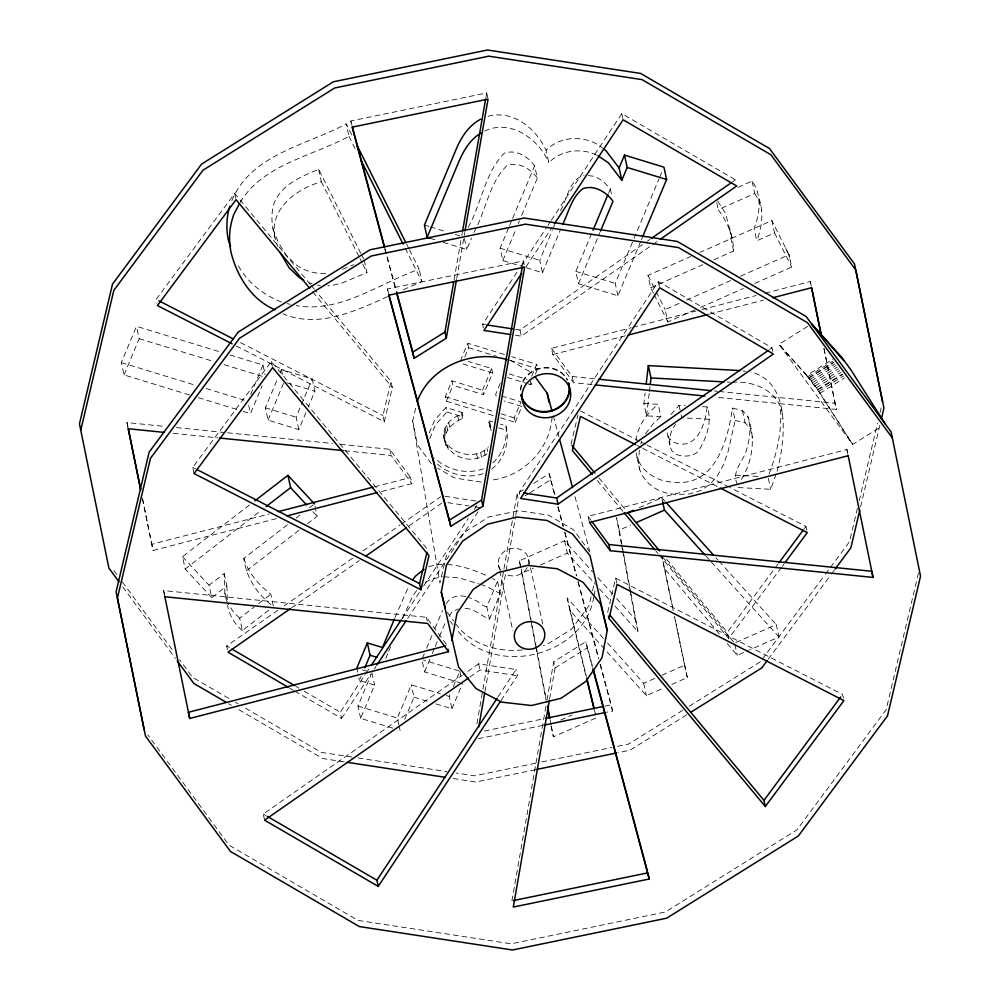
<?xml version="1.0" encoding="UTF-8"?>
<svg xmlns="http://www.w3.org/2000/svg" width="1000" height="1000" viewBox="0 0 1000 1000"><rect width="100%" height="100%" fill="white"/><g stroke="black" fill="none" stroke-linecap="round" stroke-linejoin="round"><path stroke-width="0.75" stroke-dasharray="5 3.75" d="M738.025 187.375L752.075 181.15C762.3 194.925 759.912 213.337 754.1 228.438L756.787 240.775L774.55 232.913L771.862 220.575L700 252.387M759.087 198.5C763.863 212.4 761.9 227.288 756.787 240.775M702.45 406.675L707.138 406.925C712.55 421.675 706.4 437.95 698.763 450.775C693.125 457.1 683.875 456.9 676.4 454.55L671.775 450.812C667.8 442.35 669.7 431.587 675.6 424.575M224.175 573.562L226.863 585.913L211.75 597.575L209.05 585.225L224.175 573.562L224.862 593.212L226.65 601.438M226.863 585.913L227.425 604.1M636.15 452.887C638.812 470.475 656.65 481.788 673.575 482.163C715.475 487.163 727.8 439.938 732.487 408.075L742.425 410.5L747.75 416.413C756.05 438.2 752.812 462.35 739.95 481.625M643.888 403.512L658.175 404.288L660.863 416.625L646.575 415.863L643.888 403.512L645.125 392.9M646.575 415.863L649.237 393.113M649.412 391.6L650.125 385.538M737.588 484.812C731.65 473.738 740.075 464.175 744.85 454.675C749.275 442.475 751.975 429.062 747.75 416.413M487.062 453.787C456.788 474.538 421.75 430.05 461.575 413.925L462.175 412.475L445.975 407.512L434.55 420.2L428.787 434.137M444.988 442.75C442.788 431.238 453.1 422.587 462.55 418.413L463.162 416.962L462.175 412.475M454.05 279.938L461.538 237.013M461.812 235.487L462.35 232.425M485.913 97.537L486.712 92.938L350.788 120.988L351.6 124.688M456.725 278.45L464.762 232.463M522.537 265.538L523.337 260.938L387.425 288.988L388.762 295.163M476.912 723.7L503.7 570.413M503.963 568.875L517.087 493.775L523.513 489.762M484.963 691.55L515.487 516.812M515.75 515.275L518.425 499.95L517.087 493.775M511.938 900.888L546.75 701.625M547.013 700.1L553.713 661.775L585.875 641.7L592.312 665.713M549.7 698.6L555.062 667.95L553.713 661.775M593.8 597.188C583.862 657.225 492.45 678.438 456.7 629.362M594.087 595.675L595.525 588.112M777.113 471.25C785.15 440.725 792.013 382.5 751.025 372.062M636.075 440.7C637.45 425.812 646.925 413.462 658.175 404.288M639.438 450.05L638.275 462.35L639.7 469.562L642.7 476.163L647.275 482.15L653.125 487.188L659.9 490.925L667.613 493.375L676.275 494.513L689.987 493.888L701.15 490.375L710.2 484.175L717.625 475.487L723.637 464.387L728.2 451.175L735.175 420.425L732.487 408.075M640.788 444.062L641.462 441.062M236.287 345.95L384.288 421.763L382.938 415.588L391.012 381.463L315.338 290.462M384.288 421.763L392.362 387.638L391.012 381.463M589.913 552.087L573.475 529.763L548.538 515.225L518.888 510.688L489.062 516.85L463.587 532.762L446.337 556L439.938 583.038L412.65 420.988L416.238 405.825M552.062 417.188C549.888 449.712 522.475 477.3 490.15 480.238M571.013 444.363L578.025 414.688M591.075 596.812L588.95 605.825L571.7 629.075L546.225 644.975L543.237 645.6M592.5 590.812L594.637 581.8M607.638 612.362L615.712 578.237L842.562 694.438L843.637 699.375M707.138 406.925C705.537 424.062 696.3 451.712 673.7 442.212L669.087 438.462L667.1 432.587L669.788 444.938M857.425 508.263L849.525 541.675L830.025 567.95M859.225 500.675L877.537 423.225M880.05 412.587L881.125 408.038M860.575 506.85L879.963 424.837M918.475 573L886.162 709.675L797.013 829.788L665.337 912.013L511.175 943.825L358 920.387L229.125 845.275L147.875 734.925M429.775 438.638L435.525 424.7L446.95 412.013L445.975 407.512M769.013 474.188C777.175 452.587 782.588 429.3 780.163 406.1M738.188 487.55L770.713 489.312L776.125 474.025M189.488 394.95L124.012 374.913L121.325 362.575L136.5 326.337L221.312 352.287M124.012 374.913L139.188 338.688L136.5 326.337M250.725 394.3L262.975 365.025L230.238 355.012M243.05 411.337L250.487 413.612L262.162 385.737M305.963 412.537L298.825 429.562L268.075 420.163L265.387 407.812L277.863 378.025M280.238 372.35L281.438 369.513L312.175 378.913L314.875 391.262L308.337 406.863M268.075 420.163L283.525 383.275M298.825 429.562L296.137 417.212L312.175 378.913M468.225 227.275C481.575 203.7 484.787 172.65 504.375 153.15C515.875 149.075 528.062 156.463 534.637 165.8L537.325 178.15L520.062 219.35M443.275 242.338L466.763 249.525L471.512 238.2M473.888 232.537C485.938 211.15 488.9 182.887 507.062 165.487C518.562 161.412 530.763 168.8 537.325 178.15M524.825 267.288L502.8 260.55L500.112 248.212L509.038 226.9M509.637 225.475L512.013 219.8M512.612 218.375L534.637 165.8M493.237 415.6L446.287 401.238L445.312 396.75L451.975 380.825L482.537 390.175L483.525 394.675L452.962 385.325L451.975 380.825M504.4 354.462L467.725 343.237L461.05 359.162L462.038 363.65L492.6 373L483.525 394.675M502.8 260.55L515.9 229.3M518.275 223.612L519.475 220.775M446.287 401.238L452.962 385.325M464.812 357.025L468.7 347.738L467.725 343.237M392.775 728.175L360.65 718.35L374.575 685.113L359.475 680.5L361.238 676.287M482.537 390.175L491.625 368.512L468.338 361.388M526.3 267.738L542.45 272.688L539.763 260.338L552.212 230.588M552.812 229.175L554.587 224.925M560.525 210.763C567.137 198.713 569.325 179.638 584.175 175.062M360.65 718.35L357.962 706L371.3 674.15M395.037 617.475L408.6 586.438M542.45 272.688L560.85 228.775M500.238 383.375L495.7 394.2L496.675 398.7M385.75 658.425L388.15 652.7M388.75 651.275L390.55 646.988M402.525 618.375L412.638 596.087L418.125 588.538M491.25 430.65L488.825 422.45L489.5 420.838L493.612 422.088M489.8 426.95L490.487 425.325L489.5 420.838M500.575 417.85L515.25 422.337L514.263 417.85L520.938 401.925L503.113 396.475M531.675 376.275L536.675 364.338L511.737 356.712M640.75 241.225L617.913 295.763L578.488 283.712L575.8 271.363L592.463 231.575M608.525 193.225L610.312 188.962L603.35 181.337L594.75 176.375L585.688 175.25M515.25 422.337L521.912 406.413L504.1 400.962M528.025 383.837L530.988 384.75L533.212 379.438M535.438 374.137L537.663 368.825L536.675 364.338M578.488 283.712L599.913 232.562M398.875 724.912L397.375 718.062L411.3 684.825L440.487 693.763M424.263 653.888L421.875 659.575L424.575 671.912L459.6 682.638M426.637 648.2L432.587 634M434.975 628.312L442.575 610.4M404.712 719.325L413.988 697.175L411.3 684.825M424.575 671.912L429.925 659.125M432.312 653.45L434.688 647.763M435.288 646.338L438.85 637.812M439.45 636.4L445.262 622.737M617.913 295.763L615.212 283.425L659.1 178.65M659.712 177.213L662.712 170.037M435.887 703.875L451.95 708.787L449.25 696.438L450.425 693.637M453.363 686.612L459.837 671.175L423.338 660.013M465.2 608.325C474.637 608.688 481.225 616.112 489.5 619.138L486.8 606.788L497.512 581.213L492.475 578.575M641.35 239.788L642.562 236.925M451.95 708.787L462.525 683.525M489.5 619.138L500.213 593.562L497.512 581.213M231.863 200.65C250.75 154.35 306.762 145.113 346.262 123.888L352.512 136.337M240.15 202.413C262.962 164.213 312.6 156.263 348.95 136.237L346.262 123.888M645.487 433.762L653.562 423.3L660.863 416.625M483.4 327.987L482.587 324.288L517.812 270.963M521.25 265.763L547.025 226.737M547.888 225.438L550.462 221.537M551.325 220.238L621.763 113.6L735.387 179.825L735.938 182.3M526.038 266.725L551.812 227.712M294.812 691.137L341.6 718.4L340.262 712.225L365.175 674.513M366.025 673.213L369.462 668.012M402.113 618.587L420.15 591.275M423.587 586.075L468.263 518.45M474.275 509.35L476.85 505.45M341.6 718.4L370.812 674.188M374.25 668.988L375.962 666.375M407.75 618.263L478.2 511.613M772.825 351.525L772.025 347.825L658.4 281.6L519.225 492.287L520.025 495.988M498.025 696.862L516.062 669.55L478.65 663.825L463.363 674.488M501.087 700.425L517.413 675.713L516.062 669.55M446.325 603.925C449.85 596.375 459.325 594.438 466.688 596.9M449.025 616.275L451.637 612.463L458.137 608.9M310.363 284.488L234.688 193.487L156.1 299.387L156.9 303.087M194.075 473.562L192.725 467.388L271.325 361.488L427.638 549.462M781.388 567.5L728.675 638.513L727.337 632.337L778.188 563.812M804.075 528.938L805.925 526.438L729.85 487.475M782.312 566.25L784.163 563.763M762.237 659.287L824.45 575.45M825.387 574.2L829.1 569.2M768.225 659.2L830.438 575.375M831.375 574.125L834.163 570.363M444 438.25C449.712 454.888 477.088 460.562 488.45 446.7M670.863 414.5L679.05 405.412L685.288 405.75M492.8 462.875C503.062 453.888 507.713 439.275 505.938 425.863L500.462 424.188M491.662 469.113C504.538 459.387 510.05 441.325 505.938 425.863M211.75 597.575L185.2 569.012L182.512 556.663L249.925 504.65M185.2 569.012L261.2 510.375M243.875 558.35C248.438 573.212 258.8 584.913 270.775 594.212L273.463 606.562C257.863 595.05 246.163 578.013 243.875 558.35L288.913 523.612M296.212 517.975L299.862 515.163M309.6 507.65L313.25 504.825M246.575 570.7L298.9 530.325M307.425 523.75L317.162 516.237L314.762 505.262M268.688 610.25L242.387 630.538L239.7 618.188L254.037 607.125M258.825 603.438L270.775 594.212M596.587 155.15C581.038 147.387 561.163 150.275 548.787 162.625L546.087 150.275C560.837 135.275 586.5 134.838 602.487 148M515.513 329.312L520 330L646.175 242.025M647.45 241.137L650 239.363M732.85 181.6L735.387 179.825M515.363 335.262L521.35 336.175L658.988 240.2M227.438 649.7L226.625 646L278.888 609.562M283.988 606.013L354.087 557.137M363 550.913L399.963 525.15M401.238 524.263L440.75 496.712M291.7 607.737L359.25 560.638M408.963 525.988L442.1 502.887M769.475 349.6L772.025 347.825M264.613 820.175L263.263 814L462.088 675.375M469.8 677.1L480 670L517.413 675.713M533.8 483.338L549.237 473.688L555.275 496.213M524.862 495.925L528.713 493.525M530 492.713L550.588 479.862L549.237 473.688M807.675 326.388L778.95 344.325L852.675 444.45L881.4 426.5M806.637 375.575L818.65 391.488L852.675 444.45L818 389.888L809 377.663L778.95 344.325L806.637 375.575L832.763 359.263M807.688 376.788L832.5 361.287M809 377.663L833.812 362.163M808.8 378.113L833.612 362.612M809.95 379.538L834.762 364.038M811.15 381.062L835.962 365.562M812.375 382.663L837.188 367.163M813.625 384.338L838.438 368.837M814.887 386.075L839.7 370.575M816.15 387.85L840.962 372.35M817.4 389.663L842.212 374.162M818 389.888L842.812 374.387M818.65 391.488L843.462 375.988M819.862 393.312L844.675 377.825M555.062 667.95L587.212 647.862L585.875 641.7M682.7 710.3L628.713 744.013L613.438 747.163M689.275 706.188L760.387 661.787M686.675 714.825L630.05 750.188L617.837 752.7M425.538 582.225L431.388 579.05L442.413 576.862M360.812 253.325L318.625 169.275L317.85 169.625C300.8 176.9 281.288 184.587 274.075 203.363C269.5 217.587 272.962 232.887 277.825 246.575M318.625 169.275L321.312 181.625L320.55 181.962C294.862 189.688 267.137 210.65 275.712 241M364.263 260.212L366.962 272.55L342.525 282.838L332.45 285.438A44.988 40.263 -12.3 0 1 327.875 285.812M409.462 249.788L419.188 269.163C379.7 283.2 340.175 313.475 296.188 305.625M387.612 296.675C355.238 311.038 318.263 328.862 282.913 313.725M403.312 289.725L421.875 281.512L419.188 269.163M713.95 259.75L733.625 251.038C733.575 235.712 727.125 221.7 718.25 209.662L754.762 193.5L752.075 181.15M653.425 293.225L650.675 287.762L647.987 275.413L690.7 256.5M650.675 287.762L702.7 264.725M694.875 309.938L667.825 321.912L665.125 309.562L680.788 302.625M686.488 300.113L730.625 280.562M740.588 276.15L789 254.713L771.862 220.575M700.562 307.413L743.275 288.5M754.675 283.45L791.688 267.062L789 254.713L789.575 257.362M535.487 644.938L519.375 560.8L564.6 540.775L592.675 571.962M639.163 507.762L661.775 497.75L664.9 501.213M536.425 648.112L522.062 573.15L533.375 568.138M540.438 565.013L567.288 553.125L595.363 584.3M623.438 552.85L619.25 530.125L630.55 525.112M560.7 720.062L572.112 715.013M607.513 642.987L643.7 683.312L654.987 678.325M662.038 675.2L684.625 665.2L674.5 616.737M735.975 642.463L776.275 624.612L778.975 636.962L749.788 649.875M551.013 725.863L553.413 736.838L596.2 717.887L595.087 713.35M603.387 638.387L567.2 598.062L569.888 610.413L646.388 695.662L663.325 688.162M671.787 684.412L687.312 677.537L674.65 616.962M727.312 643.512L737.275 655.413L748.4 650.5M342.625 269.325L353.75 264.637M484.625 131.05C510.525 118.7 538.488 138.763 548.787 162.625M483.45 468.762C466.987 474.913 447.062 470.1 434.562 457.962M483.062 473.663C467.375 479.075 448.65 474.487 436.538 463.35M592.125 384.588L573.562 382.7L552.825 354.525L551.475 348.35L631.225 327.762M632.725 327.375L695.925 311.062M701.95 309.513L756.125 295.525M765.15 293.188L810.288 281.537L811.375 286.475M552.825 354.525L626.55 335.487M709.312 314.125L763.487 300.138M276.462 518.612L153.075 550.462L151.738 544.288L269.1 513.987M374.438 486.8L410.55 477.475L411.9 483.65L378.787 492.2M589.45 522.525L588.1 516.35L846.925 449.538L847.725 453.25M428.7 566.7L436.675 564.65L445.825 564.237M522.362 649.9C497.725 652.75 468.625 643.65 454.513 622.15M484.475 731L544.038 718.713M605.125 706.1L611.237 704.837L612.575 711.012L606.475 712.275M478.188 738.75L542.325 725.512M535.6 763.225L474.55 775.825L456.163 773.012M541.7 761.963L611.912 747.475M535.425 769.712L475.887 782L452.912 778.487M488 116.3C513.15 109.525 536.062 128.488 546.087 150.275M443.938 576.788L458.812 577.812L478.95 583.812M727.163 382.075L730.275 382.238M731.825 382.325C754.95 380.15 781.85 392.325 782.85 418.438M735.175 420.425L745.113 422.837L750.438 428.762L752.55 438.263M709.825 419.275L681.737 417.762L680.85 413.638M735.5 475.213L758.725 476.463M551.475 348.35L572.225 376.525L596.962 379.038M714.463 390.988L717.55 391.3M719.1 391.463L835.062 403.25L836.413 409.425L715.812 397.163M127.888 427.137L126.962 422.575L165.613 426.5M176.438 427.6L225.912 432.638M227.463 432.788L332.6 443.488M340.325 444.275L389.8 449.3L410.55 477.475M173.15 433.3L217.987 437.863M344.762 450.763L391.15 455.475L411.9 483.65M164.525 595.138L163.588 590.575L426.438 617.3L447.175 645.475M447.287 564.412C461.275 565.5 474.725 570.275 487.425 575.938M742.763 370.938L745.512 371.312M482.587 324.288L485.588 324.738M481.238 482.088L454.65 478.013L437.537 468.05M445.012 496.275L479.438 501.55M447.863 502.675L468.812 505.887M474.787 506.8L480.775 507.713M352 757.075L321.375 752.387L243.512 707.013M358.137 758.012L446.975 771.612M344.162 761.85L322.713 758.562L236.8 708.487M287.3 303.663L290.262 304.312M424.425 225.062L428.837 226.4M430.3 226.85L446.45 231.8M455.262 234.488L459.675 235.837M500.112 248.212L539.763 260.338M575.8 271.363L615.212 283.425M430.062 238.3L435.938 240.1M468.7 347.738L496.575 356.262M509.787 360.3L537.663 368.825M509.225 373.9L527.038 379.35M507.238 377.488L526.538 383.387M445.312 396.75L495.188 412.013M501.062 413.8L514.263 417.85M446.95 412.013L463.162 416.962M498.7 427.837L506.925 430.35M287.05 382.75L314.875 391.262M139.188 338.688L213.588 361.45M224.013 364.625L265.675 377.375M121.325 362.575L195.725 385.337M206.137 388.512L247.8 401.262M265.387 407.812L296.137 417.212M198.412 397.675L241.562 410.875M486.8 606.788L483.425 605.75L477.225 601.287L469.475 597.513M362.275 669.837L366.388 671.087M446.337 695.55L449.25 696.438M413.988 697.175L430.05 702.087M357.962 706L397.375 718.062M480.387 584.338L487.6 586.962L500.213 593.562M281.537 302.025C263.012 294.887 246.537 281.95 237.488 264.025M580.462 410.95L639.938 441.413M641.325 442.125L645.475 444.25M646.862 444.963L728.462 486.763M637.137 445.462L641.287 447.587M642.675 448.3L718.75 487.262M240.475 342.612L382.938 415.588M192.725 467.388L195.487 468.8M510.075 360.15L532.438 373.2M226.625 646L229.3 647.562M296.137 686.513L298.812 688.075M304.163 691.188L340.262 712.225M289.462 688.012L293.475 690.35M228.738 698.4L192.5 677.275L179.575 659.725M235.45 702.312L238.137 703.875M228.75 703.787L231.425 705.362M263.263 814L265.938 815.562M239.7 618.188L233.562 612.275L227.862 603.288M242.387 630.538C234.587 624.325 229.475 615.3 227.55 605.55M312.913 511.662L317.162 516.237M182.512 556.663L209.05 585.225M715.9 557.725L717.987 560.025M719.025 561.188L776.275 624.612M706.1 556.225L710.275 560.837M711.312 562L778.975 636.962M597.863 577.737L612.425 593.9M616.587 598.525L635.3 619.3L637.987 631.65L612 602.775M599.525 588.925L610.962 601.625M662.837 557.35L734.587 643.075M673.225 610.675L661.838 556.15L664.525 568.5L720.337 635.175M598.888 477.887L625.775 510.213M666.6 559.3L727.337 632.337M597.25 480.462L623.138 511.6M655.987 551.112L657.987 553.5M658.975 554.7L728.675 638.513M311.363 285.675L314.35 289.275M312.7 291.85L392.362 387.638M449.9 620.938L452.812 624.55M717.788 201.175L725.475 213.325L732.062 237.712M588.1 516.35L590.812 520.025M431.35 463.725L417.525 444.95L412.65 420.988M447.2 612.225L453.6 620.913M114.012 570.688L116.788 574.45M122.325 581.975L174.025 652.2M122.75 586.9L175.375 658.375M754.762 193.5L758.925 200.725L761.787 210.837M774.55 232.913L791.688 267.062M647.987 275.413L655.525 290.438M656.213 291.812L665.125 309.562M654.112 294.587L667.825 321.912M406.688 244.262L408.762 248.412M348.95 136.237L356.587 151.45M405.213 248.3L421.875 281.512M361.5 254.7L363.575 258.825M321.312 181.625L359.35 257.4M360.037 258.775L362.113 262.913M362.812 264.288L366.962 272.55M785.775 248.312L789.463 256.95M488.825 422.45L491.312 429.825M273.012 228.663L278.3 242.587L286.275 255.238L295.788 264.538A44.988 40.263 -12.3 0 0 328.25 273.263M224.862 593.212L227.438 601.85M553.237 415.7L558.875 436.688M575 496.637L589.5 550.588M558.1 506.712L563.325 526.225M564.938 532.225L576.613 575.763M578.225 581.763L598.75 658.312M600.363 664.312L611.237 704.837M550.588 479.862L554.612 494.875M557.837 506.887L563.062 526.4M564.675 532.4L576.35 575.925M577.962 581.925L598.488 658.475M600.1 664.488L612.575 711.012M587.212 647.862L592.45 667.375M350.788 120.988L352 125.487M385.012 248.562L396.275 290.6M384.738 248.738L396.012 290.763M387.425 288.988L388.625 293.488M567.2 598.062L586.475 676.775M569.888 610.413L586.2 677.013M805.925 526.438L806.737 530.15M733.625 251.038L730.938 238.688L729.375 225.375M716.762 202.812L718.25 209.662M768.325 478.338L770.713 489.312M742.425 410.5L745.113 422.837M621.763 113.6L622.85 118.537M658.4 281.6L659.737 287.775M734.887 644.45L737.275 655.413M679.05 405.412L680.55 412.275M610.312 188.962L611.812 195.812M661.775 497.75L662.675 501.863M684.625 665.2L687.312 677.537M637 457.212L639.7 469.562M619.25 530.125L616.55 517.775L621.312 543.538M643.7 683.312L646.388 695.662M572.225 376.525L573.562 382.7M615.712 578.237L617.062 584.412M486.712 92.938L487.788 97.875M523.337 260.938L524.15 264.637M520 330L521.35 336.175M530.013 380.262L530.988 384.75M564.6 540.775L567.288 553.125M594.412 709.65L595.6 715.138M464.375 238.562L466.763 249.525M491.625 368.512L492.6 373M528.625 559.325L542.987 625.188M519.375 560.8L520.875 567.663M521.175 569.038L522.062 573.15M487.025 448.525L487.675 451.525M484.225 450.838L485.213 455.325M480.625 452.738L481.613 457.238M476.625 453.963L477.6 458.45M498.45 564.875L499.425 569.362M499.762 570.862L512.812 630.737M461.575 413.925L462.55 418.413M457.762 415.925L458.738 420.412M448.738 422.812L449.712 427.312M446.65 425.487L447.638 429.975M445.087 428.475L446.062 432.962M447.287 444.812L448.263 449.3M444.1 431.587L445.087 436.075M443.7 434.888L444.675 439.387M445.138 441.55L446.125 446.05M478.65 663.825L480 670M459.837 671.175L461.625 679.412M389.8 449.3L391.15 455.475M426.438 617.3L427.238 621.013M399.175 726.287L400.075 730.4M371.875 672.775L374.575 685.113M356.788 668.15L357.688 672.275M358.875 677.75L359.475 680.5M281.438 369.513L283.225 377.738M234.688 193.487L235.775 198.425M271.325 361.488L272.663 367.663M262.975 365.025L265.075 374.637M248.7 405.375L250.487 413.612M126.962 422.575L128.038 427.512M163.588 590.575L164.675 595.513M664.525 568.5L673.075 609.388M846.925 449.538L847.85 454.113M824.025 348.575L836.413 409.425M810.288 281.537L811.225 286.1M823.913 348.488L835.062 403.25M142.55 498.725L153.075 550.462M142.438 498.638L151.738 544.288M536.712 649.638L546.375 700.125M550.188 720.013L551.062 724.6M551.362 726.125L553.413 736.838M535.775 646.475L546.025 700.013M623.725 554.362L630.712 592.25M630.988 593.763L637.987 631.65M621.587 545.05L622.425 549.6M622.712 551.112L629.7 589M629.975 590.513L635.3 619.3M500.875 570.337A15.337 13.738 -12.3 0 1 511.825 548.462A15.337 13.738 -12.3 0 1 527.8 566.462M527.263 567.587A15.337 13.738 -12.3 0 1 504.55 573.625M520.712 390.238A24.512 21.938 -12.3 0 1 540.513 368.638A24.512 21.938 -12.3 0 1 567.4 380.213M520.6 389.675A24.512 21.938 -12.3 0 1 540.388 368.075A24.512 21.938 -12.3 0 1 567.275 379.65M320.363 285.5A44.988 40.263 -12.3 0 1 317.562 285.087M312.075 283.762A44.988 40.263 -12.3 0 1 309.45 282.875"/><path stroke-width="1.5" d="M646.188 383.8L648.325 365.613L740.013 370.562M650.3 384.025L651.012 377.95L648.325 365.613M396.413 292.262L414.125 358.3L446.287 338.225L444.938 332.05L453.775 281.475M462.612 230.888L485.637 99.062M446.287 338.225L456.463 279.975M465.025 230.925L488.062 99.113L352.137 127.163L384.338 247.237M482.912 506.225L524.688 267.113L388.762 295.163L450.763 526.312L482.912 506.225L481.575 500.05L522.275 267.062M478.8 726.8L484.688 693.075M549.438 700.138L513.288 907.062L649.212 879.013L647.862 872.837L513.462 900.575M441.3 592.1L446.463 564.9L462.675 541.075L487.45 524.263L517.038 517.013L546.912 520.425L572.537 533.987L590.013 555.638L607.212 630.438L602.05 657.638L585.85 681.45L561.062 698.275L531.487 705.525L501.613 702.113L475.988 688.55L458.512 666.9L441.3 592.1L445.375 608.25M451.85 640.462L457.013 613.263L473.212 589.438L498 572.625L527.575 565.375L557.45 568.787L583.088 582.35L600.562 604L607.212 630.438M80.8 430.037L113.837 290.325L202.987 170.212L334.663 87.987L488.825 56.175L642 79.612L770.875 154.725L855.825 270.087L883.913 408.137L881.4 418.762M417.312 401.287C429.988 366.575 472.438 349.125 507.113 359.7M420.925 589.763L428.988 555.638L272.663 367.663L194.075 473.562L420.925 589.763L419.575 583.587L426.938 552.438M608.987 618.538L617.062 584.412L843.9 700.612L765.312 806.513L608.987 618.538L608.45 616.062M859.85 509.888L850.875 547.85L835.088 569.113M430.062 238.3L427.125 237.4L458.825 161.725C463.675 150.6 470.1 139.238 481.012 133.1M356.788 668.15L367.362 642.9L382.463 647.513L394.438 618.9M364.775 667.875L370.062 655.238L367.362 642.9M562.625 224.525C568.6 212.338 571.613 197.213 582.863 188.675C594.325 184.575 606.413 192.075 613.013 201.3L600.513 231.137M593.062 230.162L607.938 194.638M624.5 155.1L627.188 167.45L621.812 180.287L619.125 167.938L624.5 155.1L663.913 167.162L666.612 179.513L642.562 236.925M239.45 203.738L233.85 214.312A84 75.175 -12.3 0 0 231.238 253.238C237.387 276.85 251.838 299.925 274.988 309.8M521.737 273.238L483.938 330.45L510.875 334.575M554.388 223.812L623.112 119.775L736.737 186L660.263 239.312M371.188 665.413L401.25 619.888M376.825 665.075L406.037 620.862M468.525 677.987L264.613 820.175L378.237 886.4L376.887 880.225L497.163 698.162M378.237 886.4L500.225 701.725M412.688 579.963L415.425 576.2L424.025 569.25M779.112 562.575L803.15 530.175M785.088 562.513L807.275 532.612L720.138 487.975M767.3 660.45L761.725 667.962L690.625 712.362M765.312 806.513L763.962 800.35L840.713 696.938M254.825 500.863L287.925 475.325L314.475 503.888M266.1 506.587L290.613 487.675L287.925 475.325M651.275 238.475L731.575 182.488M290.425 608.625L227.975 652.175L288.137 687.237M365.625 556.2L406.413 527.762M523.713 492.975L556.625 498.013L768.2 350.487M557.975 504.175L773.375 354L659.737 287.775L520.562 498.45L557.975 504.175L556.625 498.013M480.725 119.188C468.725 125.438 461.2 137.225 456.125 149.388L424.425 225.062L427.125 237.4M414.125 358.3L412.788 352.137L444.938 332.05M450.763 526.312L449.412 520.138L481.575 500.05M627.863 512.775L633.513 510.262M636.2 522.612L664.463 510.1L705.062 555.075M628.062 335.1L707.812 314.513M772.513 297.812L811.637 287.712L821.237 334.875M278.137 511.662L372.938 487.188M287 515.887L377.287 492.587M848.263 455.712L589.45 522.525L610.2 550.7L873.037 577.425L848.162 455.625M445.675 645.863L188.363 712.288L189.713 718.462L448.525 651.65L447.987 649.175M545.562 718.388L603.6 706.413M543.85 725.2L604.938 712.588M536.95 769.4L616.312 753.012M651.012 377.95L724.05 381.9M598.5 379.2L711.375 390.675M595.212 384.9L704.987 396.062M163.875 432.362L128.312 428.738L140.688 489.6L128.2 428.65M219.525 438.025L343.225 450.6M591.712 521.25L608.85 544.525L871.688 571.263L873.037 577.425M164.938 596.75L427.775 623.475L448.525 651.65M487.075 324.963L512.513 328.862M347.225 762.312L445.262 777.312M627.188 167.45L666.612 179.513M370.062 655.238L376.925 657.337M597.975 155.75L608.513 162.9L621.812 180.287M635.75 444.75L580.425 416.413L572.362 450.538L592.275 474.475M158.863 300.8L233.55 339.062M232.138 343.825L157.438 305.562L236.038 199.65L309.713 288.263M196.875 469.513L419.575 583.587M231.975 649.112L294.8 685.738M226.062 702.225L193.837 683.45L177.225 660.875M267.275 816.338L376.887 880.225M603.6 148.85L605.812 150.562L619.125 167.938M290.613 487.675L306.537 504.812M665.938 502.362L713.825 555.413M572.013 445.562L594.913 473.1M627.762 512.612L659.625 550.925M624.138 512.8L655 549.913M609.637 614.75L763.962 800.35M843.8 360.675L811.6 323.938L841.65 357.275L850.65 369.5L885.325 424.062M892.45 438.088L807.5 322.725L678.625 247.613L525.45 224.175L371.287 255.987L239.613 338.212L150.475 458.325L117.438 598.038L145.525 736.087L230.475 851.45L359.35 926.562L512.525 950L666.688 918.188L798.363 835.962L887.5 715.85L920.537 576.138L891.1 431.912L806.162 316.55L677.288 241.438L524.113 218L369.95 249.812L238.275 332.038L149.125 452.15L116.088 591.862L144.175 729.912M535.2 376.95L547.188 393.225L552.025 411.2M119.05 581.875L108.9 568.088L79.463 423.862L112.5 284.15L201.637 164.037L333.312 81.812L487.475 50L640.65 73.438L769.525 148.55L854.475 263.913L882.562 401.962M356.675 144.637L405.988 242.875M360.763 159.75L403.125 244.15M279.938 252.15L288.962 267.587L298.488 276.875A44.988 40.263 -12.3 0 0 303.712 280.25M230.562 246.425L228.55 240.9A84 75.175 -12.3 0 1 229.762 206.238M559.675 439.675L572.575 487.638M593.525 670.212L647.463 871.338M592.85 668.875L649.212 879.013M352.4 126.988L384.6 247.062M396.688 292.1L412.788 352.137M389.025 294.988L449.412 520.138M586.838 678.288L594.113 708.288M586.562 678.525L593.975 708.8M662.675 501.863L664.463 510.1M608.85 544.525L610.2 550.7M811.525 287.625L821.125 334.787M547.188 393.225L549.012 402.212M164.838 596.663L189.713 718.462M547.55 706.237L549.888 718.475M548.075 710.725L549.538 718.375M568.5 382.85A24.512 21.938 -12.3 0 1 550.462 411.362A24.512 21.938 -12.3 0 1 520.988 394.5M568.787 383.688A24.512 21.938 -12.3 0 1 550.337 410.8A24.512 21.938 -12.3 0 1 521.175 395.363M524.05 648.55A15.337 13.738 -12.3 0 0 544.625 632.675A15.337 13.738 -12.3 0 0 519.938 625.125A15.337 13.738 -12.3 0 0 524.05 648.55M534.663 415.538A24.512 21.938 -12.3 0 0 570.712 394.125A24.512 21.938 -12.3 0 0 533.6 377.438A24.512 21.938 -12.3 0 0 534.663 415.538"/></g></svg>
